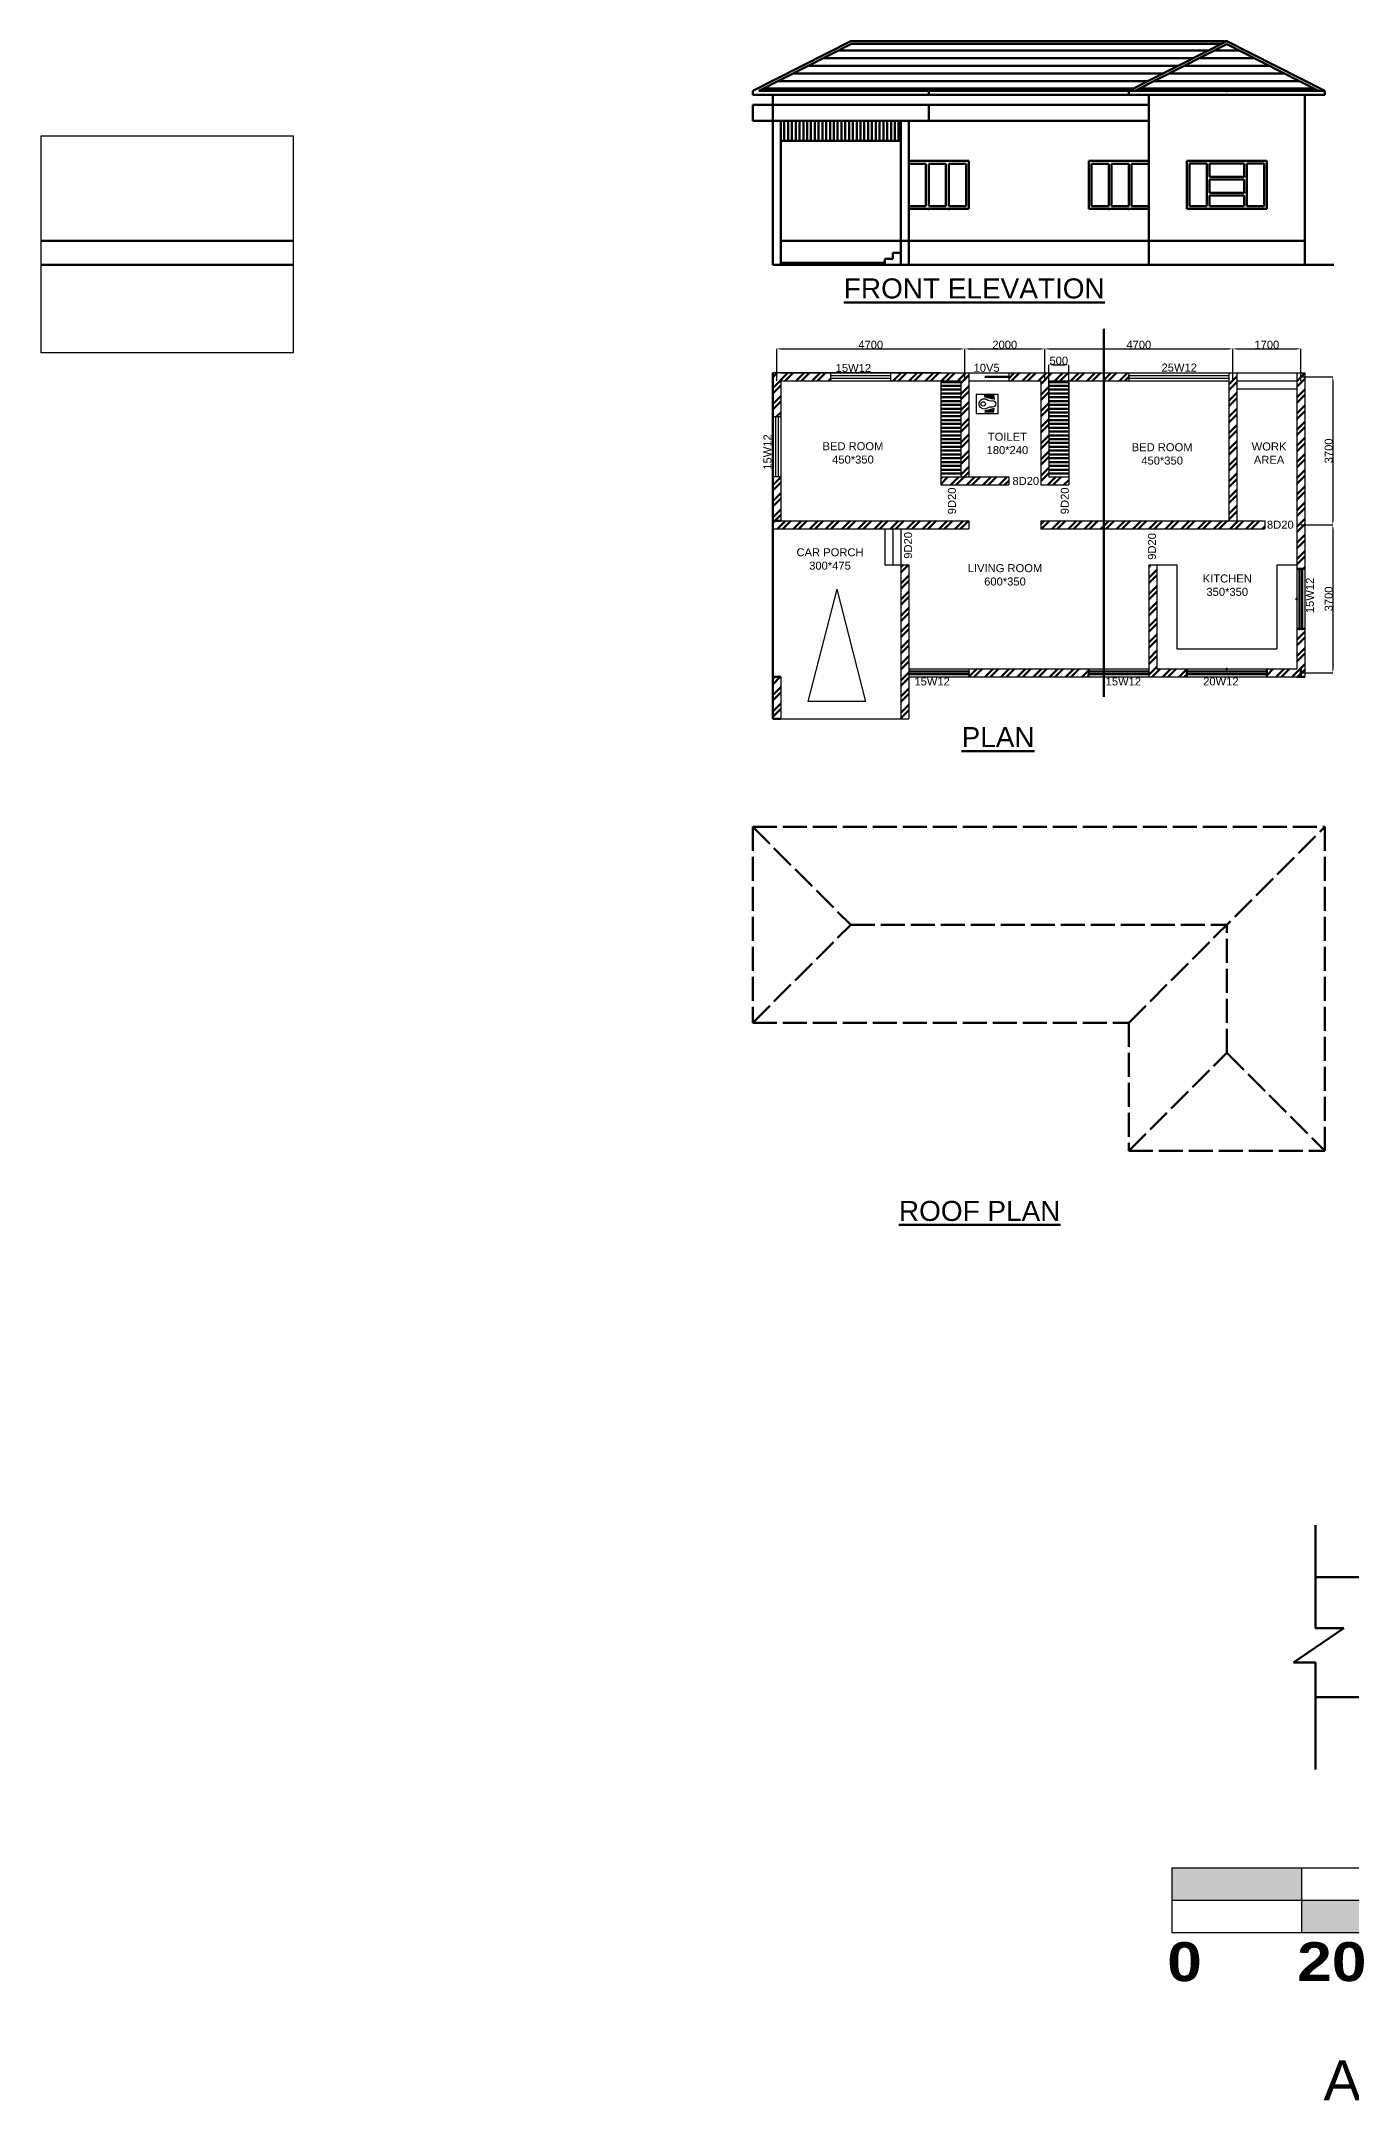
# Model space of a CAD drawing. Header units: millimetres. Extents: x -5729002 to -5665845, y -6945256 to -6892243.
# Drawn here: x -5729002 to -5696243, y -6945256 to -6893771 of the extents above; entities that cross this region are included whole.
import ezdxf

# ---------------------------------------------------------------- set-up
doc = ezdxf.new("R2010")
doc.units = ezdxf.units.MM
doc.header["$LTSCALE"] = 50
doc.header["$XCLIPFRAME"] = 2
doc.linetypes.add('ACAD_ISO02W100', pattern=[15, 12, -3])
doc.linetypes.add('ACAD_ISO03W100', pattern=[30, 12, -18])
doc.layers.add('FIXT', color=7, linetype='Continuous')
doc.layers.add('WALL', color=7, linetype='Continuous')
doc.styles.get("Standard").update_dxf_attribs({"font": 'arial.ttf'})
doc.styles.add('WORKING', font='arial.ttf')
doc.dimstyles.new('ISO-25', dxfattribs={"dimtxt": 200, "dimasz": 100, "dimexe": 1.25, "dimexo": 0.625, "dimtad": 1, "dimtxsty": 'Standard', "dimcen": 2.5, "dimadec": 0, "dimazin": 0, "dimtfac": 1, "dimtmove": 0, "dimatfit": 3, "dimfxl": 1, "dimarcsym": 0})
picture_1 = doc.add_image_def('image1.png', size_in_pixel=(468, 403))

# ---------------------------------------------------------------- blocks, each defined once
blk = doc.blocks.new('*X4')
at = {"color": 0}
for p, q in [((29.55, 61.6), (29.7, 61.58)), ((29.55, 61.55), (29.72, 61.52)), ((29.55, 61.5), (29.73, 61.47)), ((29.55, 61.45), (29.74, 61.42)), ((29.55, 61.4), (29.75, 61.37)), ((29.55, 61.35), (29.76, 61.31)), ((29.55, 61.3), (29.78, 61.26)), ((29.55, 61.25), (29.79, 61.21)), ((29.55, 61.2), (29.8, 61.15)), ((29.55, 61.15), (29.81, 61.1)), ((29.55, 61.1), (29.82, 61.05))]:
    blk.add_line(p, q, dxfattribs=at)
blk = doc.blocks.new('AWC')
at = {"layer": 'FIXT'}
for p, q in [((0.56, 0.41), (0.54, 0.55)), ((0.56, -0.41), (0.54, -0.55))]:
    blk.add_line(p, q, dxfattribs=at)
blk.add_lwpolyline([(0, 0.6), (0, -0.6), (1.4, -0.6), (1.4, 0.6)], close=True, dxfattribs=at)
blk.add_lwpolyline([(0.66, 0.29, 0.221695), (1.04, 0.21, -0.428912), (1.24, 0, -0.428912), (1.04, -0.21, 0.221695), (0.66, -0.29, -0.558538), (0.18, 0, -0.558538)], format="xyb", close=True, dxfattribs=at)
blk.add_circle((0.44, 0), 0.14, dxfattribs=at)
at = {"layer": 'FIXT', "xscale": -1, "rotation": 90}
blk.add_blockref('*X4', (62.19, 30.1), dxfattribs=at)
at = {"layer": 'FIXT', "rotation": 90}
blk.add_blockref('*X4', (62.19, -30.1), dxfattribs=at)
blk = doc.blocks.new('WCA-P')
at = {"layer": 'WALL', "xscale": 500, "yscale": 500, "zscale": 500}
blk.add_blockref('AWC', (-220, 0), dxfattribs=at)
blk = doc.blocks.new('SCALE BAR 1-1000_cad-block.com')
h = blk.add_hatch(color=0)
h.dxf.hatch_style = 1
h.paths.add_polyline_path([(200, 0), (100, 0), (100, -5), (200, -5)])
h.paths.add_polyline_path([(100, 5), (50, 5), (50, 0), (100, 0)])
h.paths.add_polyline_path([(50, 0), (20, 0), (20, -5), (50, -5)])
h.paths.add_polyline_path([(20, 5), (0, 5), (0, 0), (20, 0)])
at = {"color": 0}
for p, q in [((0, 5), (0, -5)), ((0, 5), (200, 5)), ((20, 5), (20, -5)), ((200, 5), (200, -5)), ((0, 0), (200, 0)), ((0, -5), (200, -5))]:
    blk.add_line(p, q, dxfattribs=at)
for points in [[(50, -5), (50, 5)], [(100, -5), (100, 5)]]:
    blk.add_lwpolyline(points, dxfattribs=at)
at = {"color": 0, "char_height": 6, "width": 11.2147, "attachment_point": 1, "style": 'WORKING'}
for s, insert in [('{\\fArial Black|b0|i0|c0|p34;0}', (-0.69, -6.47)), ('{\\fArial Black|b0|i0|c0|p34;20}', (19.31, -6.47)), ('{\\fArial Black|b0|i0|c0|p34;50}', (49.31, -6.47)), ('{\\fArial Black|b0|i0|c0|p34;100}', (99.31, -6.47)), ('{\\fArial Black|b0|i0|c0|p34;200}', (199.31, -6.47))]:
    blk.add_mtext(s, dxfattribs=dict(at, insert=insert))
blk = doc.blocks.new('ARR', base_point=(37.9646, 20.6187))
at = {"linetype": 'Continuous'}
for p, q in [((37.9646, 20.6187), (38.1925, 20.6768)), ((38.1925, 20.6768), (38.1925, 20.5606)), ((37.9646, 20.6187), (38.1925, 20.5606))]:
    blk.add_line(p, q, dxfattribs=at)
blk = doc.blocks.new('*D13')
at = {"color": 0, "lineweight": -2, "transparency": 16777216}
for p, q in [((-5710617, -6902262), (-5710617, -6901461)), ((-5710517, -6901463), (-5706017, -6901463)), ((-5705917, -6902262), (-5705917, -6901461))]:
    blk.add_line(p, q, dxfattribs=at)
at = {"color": 0, "lineweight": 100, "transparency": 16777216}
for points in [[(-5710517, -6901446), (-5710517, -6901479), (-5710617, -6901463)], [(-5706017, -6901446), (-5706017, -6901479), (-5705917, -6901463)]]:
    blk.add_solid(points, dxfattribs=at)
at = {"layer": 'DEFPOINTS', "color": 0, "lineweight": 100, "transparency": 16777216}
for p in [(-5705917, -6901463), (-5710617, -6902263), (-5705917, -6902263)]:
    blk.add_point(p, dxfattribs=at)
at = {"color": 0, "lineweight": 100, "transparency": 16777216, "insert": (-5708267, -6901360), "char_height": 200, "attachment_point": 5}
blk.add_mtext('4700', dxfattribs=at)
blk = doc.blocks.new('*D14')
at = {"color": 0, "lineweight": -2, "transparency": 16777216}
for p, q in [((-5705917, -6902262), (-5705917, -6901462)), ((-5705817, -6901463), (-5704017, -6901463)), ((-5703917, -6902262), (-5703917, -6901462))]:
    blk.add_line(p, q, dxfattribs=at)
at = {"color": 0, "lineweight": 100, "transparency": 16777216}
for points in [[(-5705817, -6901447), (-5705817, -6901480), (-5705917, -6901463)], [(-5704017, -6901447), (-5704017, -6901480), (-5703917, -6901463)]]:
    blk.add_solid(points, dxfattribs=at)
at = {"layer": 'DEFPOINTS', "color": 0, "lineweight": 100, "transparency": 16777216}
for p in [(-5703917, -6901463), (-5705917, -6902263), (-5703917, -6902263)]:
    blk.add_point(p, dxfattribs=at)
at = {"color": 0, "lineweight": 100, "transparency": 16777216, "insert": (-5704917, -6901360), "char_height": 200, "attachment_point": 5}
blk.add_mtext('2000', dxfattribs=at)
blk = doc.blocks.new('*D15')
at = {"color": 0, "lineweight": -2, "transparency": 16777216}
for p, q in [((-5703917, -6902262), (-5703917, -6901461)), ((-5703817, -6901463), (-5699317, -6901463)), ((-5699217, -6902262), (-5699217, -6901461))]:
    blk.add_line(p, q, dxfattribs=at)
at = {"color": 0, "lineweight": 100, "transparency": 16777216}
for points in [[(-5703817, -6901446), (-5703817, -6901479), (-5703917, -6901463)], [(-5699317, -6901446), (-5699317, -6901479), (-5699217, -6901463)]]:
    blk.add_solid(points, dxfattribs=at)
at = {"layer": 'DEFPOINTS', "color": 0, "lineweight": 100, "transparency": 16777216}
for p in [(-5699217, -6901463), (-5703917, -6902263), (-5699217, -6902263)]:
    blk.add_point(p, dxfattribs=at)
at = {"color": 0, "lineweight": 100, "transparency": 16777216, "insert": (-5701567, -6901360), "char_height": 200, "attachment_point": 5}
blk.add_mtext('4700', dxfattribs=at)
blk = doc.blocks.new('*D16')
at = {"color": 0, "lineweight": -2, "transparency": 16777216}
for p, q in [((-5699217, -6902262), (-5699217, -6901461)), ((-5699117, -6901463), (-5697617, -6901463)), ((-5697517, -6902262), (-5697517, -6901461))]:
    blk.add_line(p, q, dxfattribs=at)
at = {"color": 0, "lineweight": 100, "transparency": 16777216}
for points in [[(-5699117, -6901446), (-5699117, -6901479), (-5699217, -6901463)], [(-5697617, -6901446), (-5697617, -6901479), (-5697517, -6901463)]]:
    blk.add_solid(points, dxfattribs=at)
at = {"layer": 'DEFPOINTS', "color": 0, "lineweight": 100, "transparency": 16777216}
for p in [(-5697517, -6901463), (-5699217, -6902263), (-5697517, -6902263)]:
    blk.add_point(p, dxfattribs=at)
at = {"color": 0, "lineweight": 100, "transparency": 16777216, "insert": (-5698367, -6901360), "char_height": 200, "attachment_point": 5}
blk.add_mtext('1700', dxfattribs=at)
blk = doc.blocks.new('*D18')
at = {"color": 0, "lineweight": -2, "transparency": 16777216}
for p, q in [((-5697516, -6905863), (-5696716, -6905863)), ((-5696717, -6905963), (-5696717, -6909463)), ((-5697516, -6909563), (-5696716, -6909563))]:
    blk.add_line(p, q, dxfattribs=at)
at = {"color": 0, "lineweight": 100, "transparency": 16777216}
for points in [[(-5696734, -6905963), (-5696700, -6905963), (-5696717, -6905863)], [(-5696734, -6909463), (-5696700, -6909463), (-5696717, -6909563)]]:
    blk.add_solid(points, dxfattribs=at)
at = {"layer": 'DEFPOINTS', "color": 0, "lineweight": 100, "transparency": 16777216}
for p in [(-5697517, -6905863), (-5697517, -6909563), (-5696717, -6909563)]:
    blk.add_point(p, dxfattribs=at)
at = {"color": 0, "lineweight": 100, "transparency": 16777216, "insert": (-5696820, -6907713), "char_height": 200, "attachment_point": 5, "rotation": 90}
blk.add_mtext('3700', dxfattribs=at)
blk = doc.blocks.new('*D19')
at = {"color": 0, "lineweight": -2, "transparency": 16777216}
for p, q in [((-5697516, -6902163), (-5696716, -6902163)), ((-5696718, -6902263), (-5696718, -6905763)), ((-5697516, -6905863), (-5696716, -6905863))]:
    blk.add_line(p, q, dxfattribs=at)
at = {"color": 0, "lineweight": 100, "transparency": 16777216}
for points in [[(-5696734, -6902263), (-5696701, -6902263), (-5696718, -6902163)], [(-5696734, -6905763), (-5696701, -6905763), (-5696718, -6905863)]]:
    blk.add_solid(points, dxfattribs=at)
at = {"layer": 'DEFPOINTS', "color": 0, "lineweight": 100, "transparency": 16777216}
for p in [(-5697516, -6902163), (-5697516, -6905863), (-5696718, -6905863)]:
    blk.add_point(p, dxfattribs=at)
at = {"color": 0, "lineweight": 100, "transparency": 16777216, "insert": (-5696820, -6904013), "char_height": 200, "attachment_point": 5, "rotation": 90}
blk.add_mtext('3700', dxfattribs=at)
blk = doc.blocks.new('*D20')
at = {"color": 0, "lineweight": -2, "transparency": 16777216}
for p, q in [((-5703817, -6903462), (-5703817, -6901859)), ((-5703717, -6901861), (-5703417, -6901861)), ((-5703317, -6903462), (-5703317, -6901859))]:
    blk.add_line(p, q, dxfattribs=at)
at = {"color": 0, "lineweight": 100, "transparency": 16777216}
for points in [[(-5703717, -6901844), (-5703717, -6901877), (-5703817, -6901861)], [(-5703417, -6901844), (-5703417, -6901877), (-5703317, -6901861)]]:
    blk.add_solid(points, dxfattribs=at)
at = {"layer": 'DEFPOINTS', "color": 0, "lineweight": 100, "transparency": 16777216}
for p in [(-5703317, -6901861), (-5703817, -6903463), (-5703317, -6903463)]:
    blk.add_point(p, dxfattribs=at)
at = {"color": 0, "lineweight": 100, "transparency": 16777216, "insert": (-5703567, -6901758), "char_height": 200, "attachment_point": 5}
blk.add_mtext('500', dxfattribs=at)

msp = doc.modelspace()

# ---------------------------------------------------------------- hatches: boundary and pattern name
at = {"linetype": 'ACAD_ISO03W100', "lineweight": 100}
h = msp.add_hatch(dxfattribs=at)
h.set_pattern_fill('ANSI31', color=256, scale=60, angle=135)
h.paths.add_polyline_path([(-5699505.204, -6893841.289), (-5708750.43, -6893841.289), (-5711062.187, -6895012.668), (-5701816.961, -6895012.668)])
h.paths.add_polyline_path([(-5699367.057, -6893849.762), (-5701662.091, -6895012.668), (-5697072.023, -6895012.668)])
h = msp.add_hatch(dxfattribs=at)
h.set_pattern_fill('ANSI31', color=256, scale=30, angle=45)
h.paths.add_polyline_path([(-5707517.057, -6895762.668), (-5710517.057, -6895762.668), (-5710517.057, -6896262.668), (-5707517.057, -6896262.668)])
h = msp.add_hatch(dxfattribs=at)
h.set_pattern_fill('ANSI32', color=256, scale=30)
h.paths.add_polyline_path([(-5710517.057, -6909662.668), (-5710717.057, -6909662.668), (-5710717.057, -6910712.668), (-5710517.057, -6910712.668)])
h.paths.add_polyline_path([(-5710517.057, -6904662.668), (-5710717.057, -6904662.668), (-5710717.057, -6905762.668), (-5710517.057, -6905762.668)])
h.paths.add_polyline_path([(-5710517.057, -6902262.668), (-5709266.932, -6902262.668), (-5709266.932, -6902062.668), (-5710717.057, -6902062.668), (-5710717.057, -6903162.668), (-5710517.057, -6903162.668)])
h.paths.add_polyline_path([(-5705817.057, -6905762.668), (-5710517.057, -6905762.668), (-5710717.057, -6905762.668), (-5710717.057, -6905962.668), (-5705817.057, -6905962.668)])
h.paths.add_polyline_path([(-5705817.057, -6902062.668), (-5707766.932, -6902062.668), (-5707766.932, -6902262.668), (-5706017.057, -6902262.668), (-5706017.057, -6904662.668), (-5705817.057, -6904662.668)])
h.paths.add_polyline_path([(-5704817.057, -6904662.668), (-5706517.057, -6904662.668), (-5706517.057, -6904862.668), (-5704817.057, -6904862.668)])
h.paths.add_polyline_path([(-5703317.057, -6904662.668), (-5703817.057, -6904662.668), (-5703817.057, -6902262.668), (-5701817.057, -6902262.668), (-5701817.057, -6902062.668), (-5704817.057, -6902062.668), (-5704817.057, -6902262.668), (-5704017.057, -6902262.668), (-5704017.057, -6904862.668), (-5703317.057, -6904862.668)])
h.paths.add_polyline_path([(-5699117.057, -6902062.668), (-5699317.057, -6902062.668), (-5699317.057, -6905762.668), (-5699117.057, -6905762.668)])
h.paths.add_polyline_path([(-5697417.057, -6902062.668), (-5697617.057, -6902062.668), (-5697617.057, -6905762.668), (-5697617.057, -6905962.668), (-5697617.057, -6906962.668), (-5697417.057, -6906962.668)])
h.paths.add_polyline_path([(-5698417.057, -6905762.668), (-5704017.057, -6905762.668), (-5704017.057, -6905962.668), (-5698417.057, -6905962.668)])
h.paths.add_polyline_path([(-5701117.057, -6906862.668), (-5701317.057, -6906862.668), (-5701317.057, -6909662.668), (-5700367.057, -6909662.668), (-5700367.057, -6909462.668), (-5701117.057, -6909462.668)])
h.paths.add_polyline_path([(-5702817.057, -6909462.668), (-5705817.057, -6909462.668), (-5705817.057, -6909662.668), (-5702817.057, -6909662.668)])
h.paths.add_polyline_path([(-5697417.057, -6908462.668), (-5697617.057, -6908462.668), (-5697617.057, -6909462.668), (-5698367.057, -6909462.668), (-5698367.057, -6909662.668), (-5697417.057, -6909662.668)])
h.paths.add_polyline_path([(-5707317.057, -6906862.668), (-5707517.057, -6906862.668), (-5707517.057, -6910712.668), (-5707317.057, -6910712.668)])
h = msp.add_hatch(dxfattribs=at)
h.set_pattern_fill('ANSI31', color=256, scale=30, angle=135)
h.paths.add_polyline_path([(-5706017.057, -6902262.668), (-5706517.057, -6902262.668), (-5706517.057, -6904662.668), (-5706017.057, -6904662.668)])
h.paths.add_polyline_path([(-5703317.057, -6902262.668), (-5703817.057, -6902262.668), (-5703817.057, -6904662.668), (-5703317.057, -6904662.668)])

# ---------------------------------------------------------------- linework, layer by layer
at = {"lineweight": 100}
for p, q in [((-5708767.153, -6893771.289), (-5711217.057, -6895012.668)), ((-5699367.057, -6893771.289), (-5708767.153, -6893771.289)), ((-5699367.057, -6893771.289), (-5701816.961, -6895012.668)), ((-5699367.057, -6893771.289), (-5696917.153, -6895012.668)), ((-5708750.43, -6893841.289), (-5711062.187, -6895012.668)), ((-5699505.204, -6893841.289), (-5708750.43, -6893841.289)), ((-5699367.057, -6893849.762), (-5701662.091, -6895012.668)), ((-5699367.057, -6893849.762), (-5697072.023, -6895012.668)), ((-5711217.057, -6895112.668), (-5711217.057, -6895012.668)), ((-5696917.153, -6895112.668), (-5711217.057, -6895112.668)), ((-5696917.153, -6895012.668), (-5711062.187, -6895012.668)), ((-5710717.057, -6895362.668), (-5710717.057, -6895112.668)), ((-5706816.596, -6895112.668), (-5706816.596, -6895012.668)), ((-5701816.961, -6895012.668), (-5701816.961, -6895112.668)), ((-5701317.057, -6895012.668), (-5697417.057, -6895012.668)), ((-5697417.057, -6899362.668), (-5697417.057, -6895112.668)), ((-5696917.153, -6895012.668), (-5696917.153, -6895112.668)), ((-5711217.057, -6895762.668), (-5711217.057, -6895362.668)), ((-5710717.057, -6895362.668), (-5711217.057, -6895362.668)), ((-5711217.057, -6895762.668), (-5710717.057, -6895762.668)), ((-5701317.057, -6895362.668), (-5710717.057, -6895362.668)), ((-5710717.057, -6895762.668), (-5710717.057, -6895362.668)), ((-5710717.057, -6898762.668), (-5710717.057, -6895762.668)), ((-5701317.057, -6895762.668), (-5710717.057, -6895762.668)), ((-5710517.057, -6898762.668), (-5710517.057, -6895762.668)), ((-5706816.069, -6895762.668), (-5706815.872, -6895362.668)), ((-5707517.057, -6896262.668), (-5710517.057, -6896262.668)), ((-5705815.807, -6896763.407), (-5707317.057, -6896763.407)), ((-5706886.596, -6896833.407), (-5707317.057, -6896833.407)), ((-5706887.118, -6897892.668), (-5706886.596, -6896833.407)), ((-5706817.118, -6897892.668), (-5706816.596, -6896833.407)), ((-5706386.404, -6896833.407), (-5706816.596, -6896833.407)), ((-5706386.926, -6897892.668), (-5706386.404, -6896833.407)), ((-5706316.926, -6897892.668), (-5706316.404, -6896833.407)), ((-5705885.807, -6896833.407), (-5706316.404, -6896833.407)), ((-5705885.807, -6896833.407), (-5705885.807, -6897892.668)), ((-5705815.807, -6896763.407), (-5705815.807, -6897962.668)), ((-5702818.307, -6896763.406), (-5702818.307, -6897962.668)), ((-5702818.307, -6896763.406), (-5701317.057, -6896763.406)), ((-5702748.307, -6896833.406), (-5702748.307, -6897892.668)), ((-5702748.307, -6896833.406), (-5702317.153, -6896833.406)), ((-5702317.153, -6897892.668), (-5702317.153, -6896833.406)), ((-5702247.153, -6897892.668), (-5702247.153, -6896833.406)), ((-5702247.153, -6896833.406), (-5701816.961, -6896833.406)), ((-5701816.961, -6897892.668), (-5701816.961, -6896833.406)), ((-5701746.961, -6897892.668), (-5701746.961, -6896833.406)), ((-5701746.961, -6896833.406), (-5701317.057, -6896833.406)), ((-5700367.057, -6896762.668), (-5700367.057, -6897962.668)), ((-5698367.057, -6896762.668), (-5700367.057, -6896762.668)), ((-5700297.057, -6896832.668), (-5700297.057, -6897892.668)), ((-5699867.057, -6896832.668), (-5700297.057, -6896832.668)), ((-5699867.057, -6896832.668), (-5699867.057, -6897892.668)), ((-5699797.057, -6896832.668), (-5699797.057, -6897162.668)), ((-5698937.057, -6896832.668), (-5699797.057, -6896832.668)), ((-5698937.057, -6897162.668), (-5698937.057, -6896832.668)), ((-5698867.057, -6897892.668), (-5698867.057, -6896832.668)), ((-5698437.057, -6896832.668), (-5698867.057, -6896832.668)), ((-5698437.057, -6897892.668), (-5698437.057, -6896832.668)), ((-5698367.057, -6897962.668), (-5698367.057, -6896762.668)), ((-5698937.057, -6897162.668), (-5699797.057, -6897162.668)), ((-5698937.057, -6897232.668), (-5699797.057, -6897232.668)), ((-5699797.057, -6897232.668), (-5699797.057, -6897562.668)), ((-5698937.057, -6897562.668), (-5698937.057, -6897232.668)), ((-5706887.118, -6897892.668), (-5707317.057, -6897892.668)), ((-5706386.926, -6897892.668), (-5706817.118, -6897892.668)), ((-5705885.807, -6897892.668), (-5706316.926, -6897892.668)), ((-5702748.307, -6897892.668), (-5702317.153, -6897892.668)), ((-5702247.153, -6897892.668), (-5701816.961, -6897892.668)), ((-5701746.961, -6897892.668), (-5701317.057, -6897892.668)), ((-5700297.057, -6897892.668), (-5699867.057, -6897892.668)), ((-5698937.057, -6897562.668), (-5699797.057, -6897562.668)), ((-5698937.057, -6897632.668), (-5699797.057, -6897632.668)), ((-5699797.057, -6897632.668), (-5699797.057, -6897892.668)), ((-5699797.057, -6897892.668), (-5698937.057, -6897892.668)), ((-5698937.057, -6897892.668), (-5698937.057, -6897632.668)), ((-5698867.057, -6897892.668), (-5698437.057, -6897892.668)), ((-5705815.807, -6897962.668), (-5707317.057, -6897962.668)), ((-5702818.307, -6897962.668), (-5701317.057, -6897962.668)), ((-5700367.057, -6897962.668), (-5698367.057, -6897962.668)), ((-5722702.83, -6898762.668), (-5729002.187, -6898762.668)), ((-5710717.057, -6899362.668), (-5710717.057, -6898762.668)), ((-5697417.057, -6898762.668), (-5710517.057, -6898762.668)), ((-5710517.057, -6899362.668), (-5710517.057, -6898762.668)), ((-5722702.83, -6899362.668), (-5729002.187, -6899362.668)), ((-5696689.677, -6899362.668), (-5710717.057, -6899362.668)), ((-5707917.057, -6899312.668), (-5710517.057, -6899312.668)), ((-5707917.057, -6899362.668), (-5707917.057, -6899212.668)), ((-5707917.057, -6899212.668), (-5707717.057, -6899212.668)), ((-5707517.057, -6899362.668), (-5707917.057, -6899362.668)), ((-5707717.057, -6899212.668), (-5707717.057, -6899062.668)), ((-5707717.057, -6899062.668), (-5707517.057, -6899062.668)), ((-5707517.057, -6899062.668), (-5707517.057, -6899312.668)), ((-5702444.31, -6901458.918), (-5702444.31, -6900958.918)), ((-5702444.31, -6901458.918), (-5702444.31, -6909662.668)), ((-5710717.057, -6902062.668), (-5710717.057, -6910712.668)), ((-5710717.057, -6904662.668), (-5710717.057, -6902062.668)), ((-5710717.057, -6904662.668), (-5710717.057, -6902062.668)), ((-5710717.057, -6904662.668), (-5710717.057, -6902062.668)), ((-5710517.057, -6905762.668), (-5710717.057, -6905762.668)), ((-5697617.057, -6906962.668), (-5697417.057, -6906962.668)), ((-5697550.39, -6908462.668), (-5697550.39, -6906962.668)), ((-5697483.723, -6908462.668), (-5697483.723, -6906962.668)), ((-5697617.057, -6908462.668), (-5697417.057, -6908462.668)), ((-5710517.057, -6909662.668), (-5710717.057, -6909662.668)), ((-5705817.057, -6909529.334), (-5707317.057, -6909529.334)), ((-5702817.057, -6909529.334), (-5701317.057, -6909529.334)), ((-5702817.057, -6909596.001), (-5701317.057, -6909596.001)), ((-5702444.31, -6909662.668), (-5702444.31, -6910162.668)), ((-5700367.057, -6909462.668), (-5700367.057, -6909662.668)), ((-5698367.057, -6909529.334), (-5700367.057, -6909529.334)), ((-5698367.057, -6909596.001), (-5700367.057, -6909596.001)), ((-5698367.057, -6909462.668), (-5698367.057, -6909662.668)), ((-5697617.057, -6909662.668), (-5697417.057, -6909662.668)), ((-5697517.057, -6909662.668), (-5697517.057, -6909462.668)), ((-5710517.057, -6910712.668), (-5710717.057, -6910712.668)), ((-5697150.284, -6933439.046), (-5697150.284, -6930866.704)), ((-5694451.301, -6932162.668), (-5697160.914, -6932162.668)), ((-5697150.284, -6933922.24), (-5697700.766, -6934299.76)), ((-5697160.914, -6933439.046), (-5696445.713, -6933439.046)), ((-5696445.713, -6933439.046), (-5697150.284, -6933922.24)), ((-5697700.766, -6934299.76), (-5697150.284, -6934299.76)), ((-5697150.284, -6936977.776), (-5697150.284, -6934299.76)), ((-5697160.914, -6935162.668), (-5671269.832, -6935162.668))]:
    msp.add_line(p, q, dxfattribs=at)
for p, q in [((-5710717.057, -6902062.668), (-5710717.057, -6905962.668)), ((-5710517.057, -6902062.668), (-5699117.057, -6902062.668)), ((-5710517.057, -6902262.668), (-5710517.057, -6905762.668)), ((-5710517.057, -6902262.668), (-5706017.057, -6902262.668)), ((-5709266.932, -6902262.668), (-5709266.932, -6902062.668)), ((-5709266.932, -6902129.334), (-5707766.932, -6902129.334)), ((-5709266.932, -6902196.001), (-5707766.932, -6902196.001)), ((-5707766.932, -6902262.668), (-5707766.932, -6902062.668)), ((-5706517.057, -6902262.668), (-5706517.057, -6904862.668)), ((-5706017.057, -6902262.668), (-5706017.057, -6904662.668)), ((-5705817.057, -6902062.668), (-5705817.057, -6904662.668)), ((-5705817.057, -6902262.668), (-5704017.057, -6902262.668)), ((-5704817.057, -6902062.668), (-5704817.057, -6902262.668)), ((-5704017.057, -6902262.668), (-5704017.057, -6904862.668)), ((-5703817.057, -6902262.668), (-5703817.057, -6904662.668)), ((-5703817.057, -6902262.668), (-5699317.057, -6902262.668)), ((-5703317.057, -6902262.668), (-5703317.057, -6904862.668)), ((-5701817.057, -6902062.668), (-5701817.057, -6902262.668)), ((-5701817.057, -6902129.334), (-5699317.057, -6902129.334)), ((-5701817.057, -6902196.001), (-5699317.057, -6902196.001)), ((-5699317.057, -6902062.668), (-5699317.057, -6905762.668)), ((-5699117.057, -6902062.668), (-5699117.057, -6905762.668)), ((-5699117.057, -6902062.668), (-5697417.057, -6902062.668)), ((-5699117.057, -6902262.668), (-5697617.057, -6902262.668)), ((-5699117.057, -6902462.668), (-5697617.057, -6902462.668)), ((-5697617.057, -6902062.668), (-5697617.057, -6905762.668)), ((-5697617.057, -6902062.668), (-5697617.057, -6905762.668)), ((-5697417.057, -6902062.668), (-5697417.057, -6909662.668)), ((-5710517.057, -6903162.668), (-5710717.057, -6903162.668)), ((-5710650.39, -6903162.668), (-5710650.39, -6904662.668)), ((-5710583.723, -6903162.668), (-5710583.723, -6904662.668)), ((-5710517.057, -6904662.668), (-5710717.057, -6904662.668)), ((-5706517.057, -6904662.668), (-5704817.057, -6904662.668)), ((-5706517.057, -6904862.668), (-5704817.057, -6904862.668)), ((-5704817.057, -6904662.668), (-5704817.057, -6904862.668)), ((-5704017.057, -6904862.668), (-5703317.057, -6904862.668)), ((-5703817.057, -6904662.668), (-5703317.057, -6904662.668)), ((-5710717.057, -6905962.668), (-5705817.057, -6905962.668)), ((-5710517.057, -6905762.668), (-5705817.057, -6905762.668)), ((-5707917.057, -6905962.668), (-5707917.057, -6906862.668)), ((-5707717.057, -6905962.668), (-5707717.057, -6906862.668)), ((-5707517.057, -6905962.668), (-5707517.057, -6910712.668)), ((-5705817.057, -6905762.668), (-5705817.057, -6905962.668)), ((-5704017.057, -6905762.668), (-5704017.057, -6905962.668)), ((-5704017.057, -6905762.668), (-5698417.057, -6905762.668)), ((-5704017.057, -6905962.668), (-5698417.057, -6905962.668)), ((-5698417.057, -6905762.668), (-5698417.057, -6905962.668)), ((-5697617.057, -6905762.668), (-5697617.057, -6905962.668)), ((-5697617.057, -6905962.668), (-5697617.057, -6909462.668)), ((-5707917.057, -6906862.668), (-5707317.057, -6906862.668)), ((-5707317.057, -6906862.668), (-5707317.057, -6910712.668)), ((-5701317.057, -6906862.668), (-5701317.057, -6909662.668)), ((-5701317.057, -6906862.668), (-5700617.057, -6906862.668)), ((-5701117.057, -6906862.668), (-5701117.057, -6909462.668)), ((-5700617.057, -6906862.668), (-5700617.057, -6908962.668)), ((-5698117.057, -6906862.668), (-5698117.057, -6908962.668)), ((-5698117.057, -6906862.668), (-5697617.057, -6906862.668)), ((-5700617.057, -6908962.668), (-5698117.057, -6908962.668)), ((-5710517.057, -6909662.668), (-5710517.057, -6910712.668)), ((-5707317.057, -6909462.668), (-5701317.057, -6909462.668)), ((-5707317.057, -6909662.668), (-5697417.057, -6909662.668)), ((-5705817.057, -6909462.668), (-5705817.057, -6909662.668)), ((-5702817.057, -6909462.668), (-5702817.057, -6909662.668)), ((-5701117.057, -6909462.668), (-5697617.057, -6909462.668)), ((-5710517.057, -6910712.668), (-5707317.057, -6910712.668))]:
    msp.add_line(p, q)
at = {"linetype": 'ACAD_ISO03W100', "lineweight": 100}
msp.add_line((-5704817.057, -6902162.668), (-5705817.057, -6902162.668), dxfattribs=at)
at = {"linetype": 'ACAD_ISO02W100', "lineweight": 100}
for p, q in [((-5711217.057, -6913410), (-5711217.057, -6918310)), ((-5711217.057, -6913410), (-5696917.153, -6913410)), ((-5711217.057, -6913410), (-5708767.057, -6915860)), ((-5701817.153, -6918310), (-5696917.153, -6913410)), ((-5696917.153, -6913410), (-5696917.153, -6921510)), ((-5711217.057, -6918310), (-5708767.057, -6915860)), ((-5708767.057, -6915860), (-5699367.153, -6915860)), ((-5699367.153, -6919060), (-5699367.153, -6915860)), ((-5711217.057, -6918310), (-5701817.153, -6918310)), ((-5701817.153, -6918310), (-5701817.153, -6921510)), ((-5701817.153, -6921510), (-5699367.153, -6919060)), ((-5699367.153, -6919060), (-5696917.153, -6921510)), ((-5701817.153, -6921510), (-5696917.153, -6921510))]:
    msp.add_line(p, q, dxfattribs=at)
at = {"linetype": 'Continuous', "lineweight": 100}
for points in [[(-5701317.057, -6899363.918), (-5701317.057, -6896567.228), (-5701316.713, -6896567.103), (-5701317.4, -6896566.853), (-5701317.057, -6896566.728), (-5701317.057, -6895112.668)], [(-5707517.057, -6899362.668), (-5707517.057, -6896567.228), (-5707516.713, -6896567.103), (-5707517.4, -6896566.853), (-5707517.057, -6896566.728), (-5707517.057, -6895762.668)], [(-5707317.057, -6899362.668), (-5707317.057, -6896110.25), (-5707316.713, -6896110.125), (-5707317.4, -6896109.875), (-5707317.057, -6896109.75), (-5707317.057, -6895762.668)]]:
    msp.add_lwpolyline(points, dxfattribs=at)
at = {"linetype": 'Continuous'}
msp.add_lwpolyline([(-5706515.807, -6902062.668), (-5708516.807, -6902062.668), (-5708516.932, -6902062.324), (-5708517.182, -6902063.011), (-5708517.307, -6902062.668), (-5710717.057, -6902062.668)], dxfattribs=at)
at = {"lineweight": 100}
msp.add_lwpolyline([(-5705817.057, -6909596.001), (-5707317.057, -6909596.001)], dxfattribs=at)
for p in [(-5699367.057, -6895012.668), (-5699367.057, -6895012.668), (-5698867.057, -6897162.668), (-5698867.057, -6897562.668), (-5706817.153, -6897962.668), (-5706316.961, -6897962.668), (-5702317.153, -6897962.668), (-5701816.961, -6897962.668), (-5697617.057, -6907712.668), (-5697550.39, -6908462.668), (-5697483.723, -6908462.668), (-5705817.057, -6909529.334), (-5705817.057, -6909596.001), (-5702817.057, -6909529.334), (-5702817.057, -6909596.001), (-5699367.057, -6909462.668), (-5698367.057, -6909529.334), (-5698367.057, -6909596.001)]:
    msp.add_point(p, dxfattribs=at)
for p in [(-5709266.932, -6902129.334), (-5709266.932, -6902196.001), (-5701817.057, -6902129.334), (-5701817.057, -6902196.001), (-5710650.39, -6903162.668), (-5710583.723, -6903162.668)]:
    msp.add_point(p)

# ---------------------------------------------------------------- block references
for name, p, xscale, yscale, zscale in [('WCA-P', (-5705457.764, -6902837.983), 0.7896819934860936, 0.7896819934860936, 0.7896819934860936), ('SCALE BAR 1-1000_cad-block.com', (-5700745.146, -6940239.945), 162.3862991160786, 162.3862991160786, 162.3862991160786)]:
    msp.add_blockref(name, p, dxfattribs=dict(at, xscale=xscale, yscale=yscale, zscale=zscale))
at = {"lineweight": 100, "xscale": 12347.47743631077, "yscale": 12347.47743631077, "zscale": 12347.47743631077, "rotation": 270}
msp.add_blockref('ARR', (-5709118.773, -6907465.61), dxfattribs=at)

# ---------------------------------------------------------------- texts
at = {"lineweight": 100, "attachment_point": 1}
for s, width, gutter_width, heights, insert, char_height in [('{\\LFRONT ELEVATION}', 15773.33056, 1500, [0], (-5708939.194, -6899700.958), 500), ('15W12', 1128.99697, 1500, [0], (-5709143.835, -6901838.963), 200), ('10V5', 810.1728, 1500, [0], (-5705696.953, -6901835.923), 200), ('25W12', 1165.2243, 1500, [0], (-5700998.593, -6901829.187), 200), ('\\pxqc;TOILET\\P180*240', 1358.74349, 1500, [0], (-5705530.498, -6903558.64), 200), ('\\pxqc;BED ROOM\\P450*350', 1682.25392, 1500, [0], (-5709552.811, -6903795.613), 200), ('\\pxqc;\\P{\\H0.66667x;BED ROOM\\P450*350}', 1651.38536, 1500, [1182.294], (-5701809.514, -6903320.827), 300), ('\\pxqc;WORK\\PAREA', 948.87636, 1500, [0], (-5698785.799, -6903801.761), 200), ('8D20', 713.71888, 1500, [0], (-5704725.696, -6904664.309), 200), ('8D20', 713.71888, 1500, [0], (-5698363.29, -6905757.264), 200), ('\\pxqc;CAR PORCH\\P300*475', 1915.00499, 1500, [0], (-5710242.736, -6906447.404), 200), ('\\pxqc;LIVING ROOM\\P600*350', 3139.9182, 1500, [0], (-5706481.735, -6906843.759), 200), ('\\pxqc;KITCHEN\\P350*350', 1656.22063, 1500, [0], (-5700184.646, -6907102.251), 200), ('15W12', 1128.99697, 1500, [0], (-5707175.886, -6909675.059), 200), ('15W12', 1128.99697, 1500, [0], (-5702396.182, -6909675.059), 200), ('20W12', 1760.46667, 1500, [0], (-5699958.389, -6909674.051), 200), ('{\\LPLAN}', 3395.29906, 1500, [0], (-5705995.915, -6910917.194), 500), ('{\\LROOF PLAN}', 5001.19523, 0, [2604.775], (-5707562.833, -6922761.284), 500), ('ALL DIMENSIONS ARE IN  mm', 21656.94582, 1500, [0], (-5696949.215, -6944241.598), 1000)]:
    msp.add_mtext_dynamic_manual_height_columns(s, width=width, gutter_width=gutter_width, heights=heights, dxfattribs=dict(at, insert=insert, char_height=char_height))
at = {"lineweight": 100, "char_height": 200, "attachment_point": 1, "rotation": 90}
for s, width, insert in [('15W12', 1128.99697, (-5710949.769, -6904483.4)), ('9D20', 1135.16355, (-5706339.007, -6905596.844)), ('9D20', 1135.16355, (-5703517.807, -6905594.794)), ('9D20', 1135.16355, (-5707434.106, -6906708.488)), ('9D20', 1135.16355, (-5701339.057, -6906734.713)), ('15W12', 1128.99697, (-5697389.8, -6908068.035))]:
    msp.add_mtext_dynamic_manual_height_columns(s, width=width, gutter_width=1500, heights=[0], dxfattribs=dict(at, insert=insert))

# ---------------------------------------------------------------- dimensions: what is measured, and where the dimension line sits
at = {"lineweight": 100}
for base, p1, p2, picture, middle in [((-5705917.057, -6901462.668), (-5710617.057, -6902262.668), (-5705917.057, -6902262.668), '*D13', (-5708267.057, -6901359.928)), ((-5703917.057, -6901463.228), (-5705917.057, -6902262.668), (-5703917.057, -6902262.668), '*D14', (-5704917.057, -6901360.488)), ((-5699217.057, -6901462.668), (-5703917.057, -6902262.668), (-5699217.057, -6902262.668), '*D15', (-5701567.057, -6901359.928)), ((-5697517.057, -6901462.668), (-5699217.057, -6902262.668), (-5697517.057, -6902262.668), '*D16', (-5698367.057, -6901359.928)), ((-5703317.057, -6901860.542), (-5703817.057, -6903462.668), (-5703317.057, -6903462.668), '*D20', (-5703567.057, -6901757.802))]:
    dim = msp.add_linear_dim(base=base, p1=p1, p2=p2, dimstyle='ISO-25', dxfattribs=at)
    dim.commit()
    dim.dimension.update_dxf_attribs({"geometry": picture, "text_midpoint": middle})
for base, p1, p2, picture, middle in [((-5696717.559, -6905862.668), (-5697516.432, -6902162.668), (-5697516.432, -6905862.668), '*D19', (-5696820.367, -6904012.668)), ((-5696717.057, -6909562.668), (-5697517.057, -6905862.668), (-5697517.057, -6909562.668), '*D18', (-5696819.864, -6907712.668))]:
    dim = msp.add_linear_dim(base=base, p1=p1, p2=p2, angle=90, dimstyle='ISO-25', dxfattribs=at)
    dim.commit()
    dim.dimension.update_dxf_attribs({"geometry": picture, "text_midpoint": middle})

# ---------------------------------------------------------------- pictures from other files: only their frames are drawn
image = msp.add_image(picture_1, insert=(-5729002.187, -6901564.866), size_in_units=(6299.356, 5424.445))
image.set_boundary_path([(-0.5, -0.5), (467.5, 402.5)])

doc.saveas('drawing.dxf')
